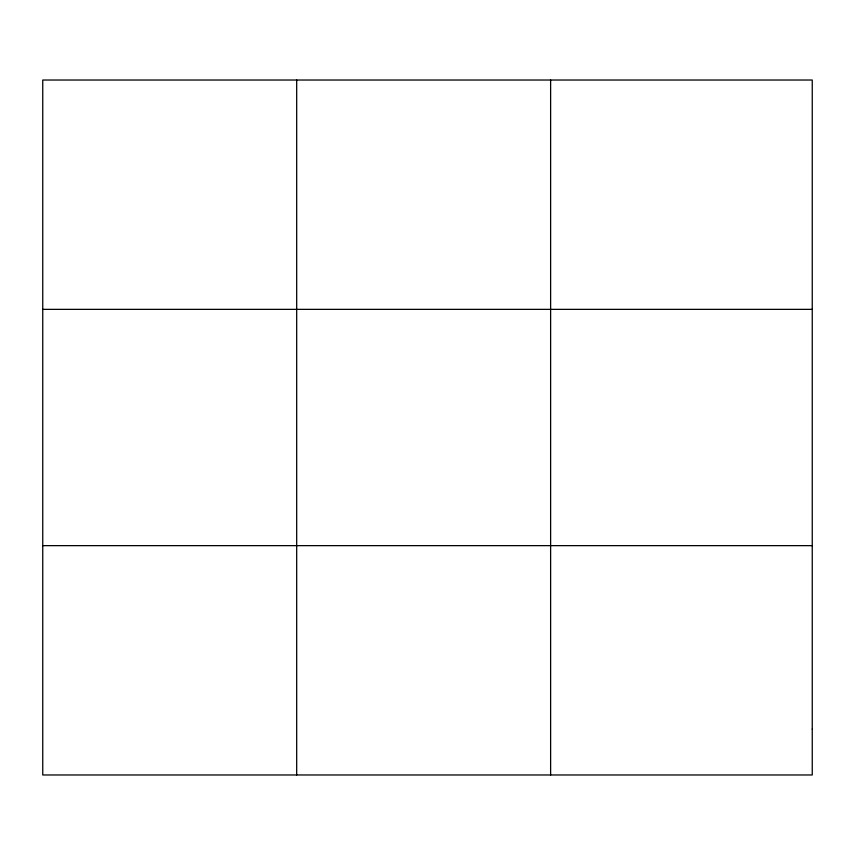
<?xml version="1.0" encoding="UTF-8"?>
<svg xmlns="http://www.w3.org/2000/svg" width="855" height="855" viewBox="0 0 855 855"><rect width="100%" height="100%" fill="white"/><g stroke="black" fill="none" stroke-linecap="round" stroke-linejoin="round"><path stroke-width="1.28" d="M296.685 80.028L296.685 774.972M550.62 80.028L550.62 774.972M42.75 309.36L812.25 309.36M42.75 545.64L812.25 545.64M812.25 729.101L812.25 774.972L42.75 774.972L42.75 80.028L812.25 80.028L812.25 729.101"/></g></svg>
